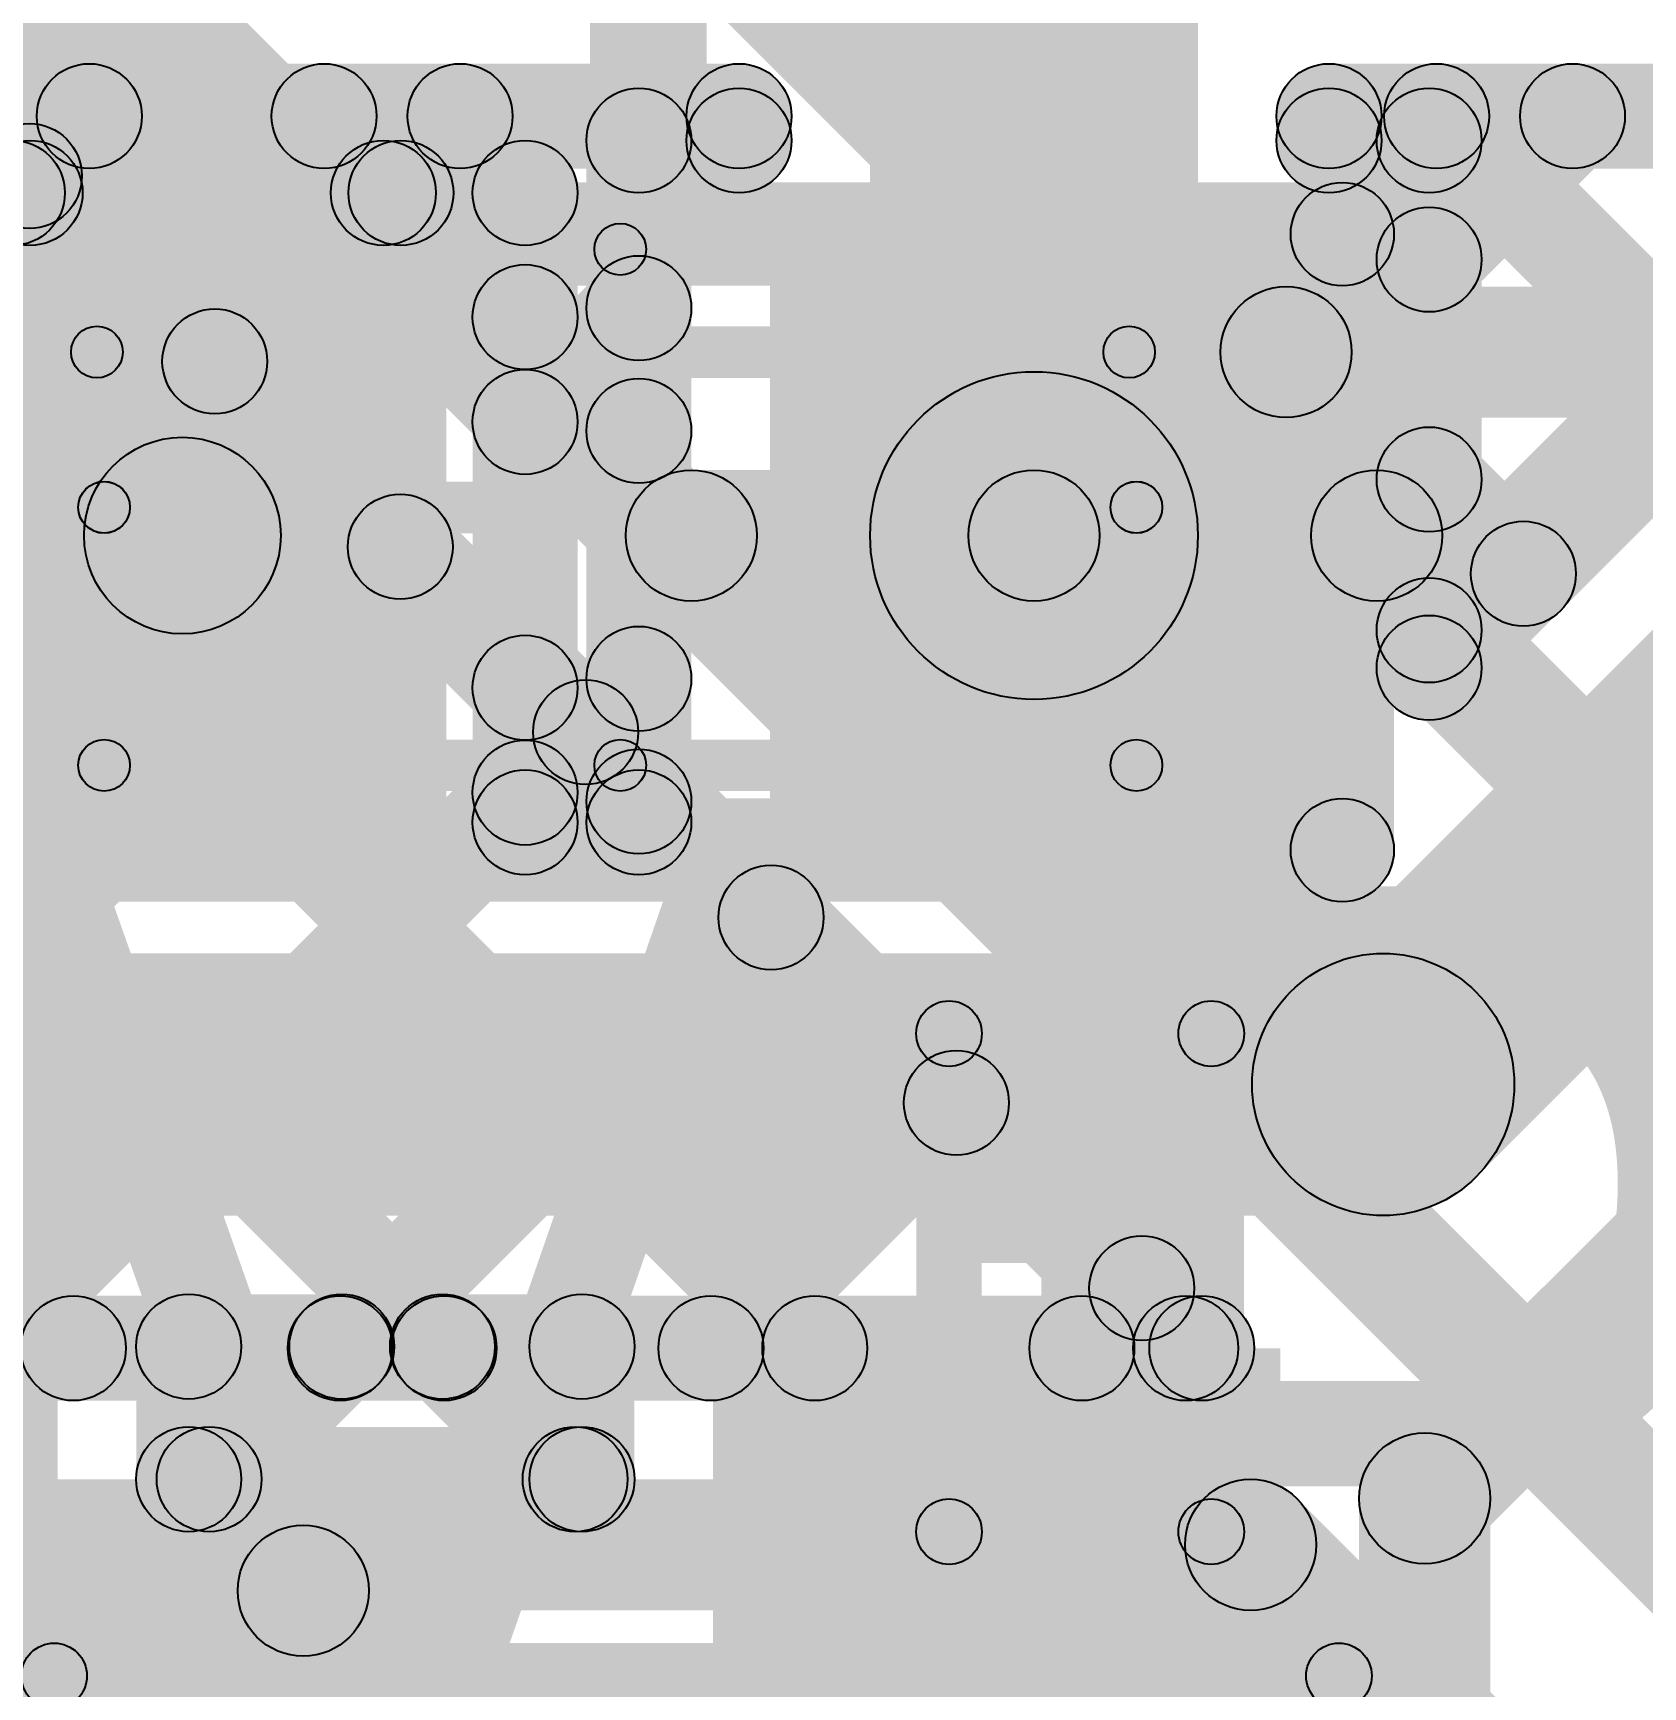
# Model space of a CAD drawing. Header units: millimetres. Extents: x -0.55 to 1.07, y -0.21 to 1.95.
# Drawn here: x 0.2331 to 0.3559, y 1.0842 to 1.2103 of the extents above; entities that cross this region are included whole.
import ezdxf

# ---------------------------------------------------------------- set-up
doc = ezdxf.new("R2010")
doc.units = ezdxf.units.MM
doc.header["$MEASUREMENT"] = 0
for name, color, linetype in [('BottomLayer', 5, 'Continuous'), ('BottomOverlay', 54, 'Continuous'), ('BottomPaste', 16, 'Continuous'), ('BottomSolder', 6, 'Continuous'), ('Mechanical1', 6, 'Continuous'), ('TopLayer', 1, 'Continuous'), ('TopOverlay', 2, 'Continuous')]:
    doc.layers.add(name, color=color, linetype=linetype)

# ---------------------------------------------------------------- blocks, each defined once
blk = doc.blocks.new('LED_0603_B_22')
at = {"layer": 'BottomLayer'}
for points in [[(-0.04862, 0.01614), (-0.01634, 0.01614), (-0.01634, -0.01614), (-0.04862, -0.01614)], [(0.01634, 0.01614), (0.04862, 0.01614), (0.04862, -0.01614), (0.01634, -0.01614)]]:
    blk.add_hatch(color=5, dxfattribs=at).paths.add_polyline_path(points)
at = {"layer": 'BottomOverlay'}
h = blk.add_hatch(color=54, dxfattribs=at)
edge = h.paths.add_edge_path()
edge.add_arc((-0.056, 0.024), 0.00394, 0, 360)
h = blk.add_hatch(color=54, dxfattribs=at)
edge = h.paths.add_edge_path()
edge.add_arc((-0.056, 0.024), 0.00394, 0, 360)
for points in [[(0.056, 0.02794), (0.056, 0.02006), (-0.056, 0.02006), (-0.056, 0.02794)], [(-0.05994, 0.024), (-0.05206, 0.024), (-0.05206, -0.023), (-0.05994, -0.023)], [(0.056, -0.01906), (0.056, -0.02694), (-0.056, -0.02694), (-0.056, -0.01906)]]:
    blk.add_hatch(color=54, dxfattribs=at).paths.add_polyline_path(points)
h = blk.add_hatch(color=54, dxfattribs=at)
edge = h.paths.add_edge_path()
edge.add_arc((-0.056, -0.023), 0.00394, 0, 360)
h = blk.add_hatch(color=54, dxfattribs=at)
edge = h.paths.add_edge_path()
edge.add_arc((-0.056, -0.023), 0.00394, 0, 360)
at = {"layer": 'BottomPaste'}
for points in [[(-0.04862, 0.01614), (-0.01634, 0.01614), (-0.01634, -0.01614), (-0.04862, -0.01614)], [(0.01634, 0.01614), (0.04862, 0.01614), (0.04862, -0.01614), (0.01634, -0.01614)]]:
    blk.add_hatch(color=16, dxfattribs=at).paths.add_polyline_path(points)
at = {"layer": 'BottomSolder'}
for points in [[(-0.05262, 0.02014), (-0.01234, 0.02014), (-0.01234, -0.02014), (-0.05262, -0.02014)], [(0.01234, 0.02014), (0.05262, 0.02014), (0.05262, -0.02014), (0.01234, -0.02014)]]:
    blk.add_hatch(color=6, dxfattribs=at).paths.add_polyline_path(points)
at = {"layer": 'BottomOverlay'}
for centre in [(-0.056, 0.024), (-0.056, 0.024), (-0.056, -0.023), (-0.056, -0.023)]:
    blk.add_circle(centre, 0.00394, dxfattribs=at)
blk = doc.blocks.new('R__0603_B_48')
at = {"layer": 'BottomLayer'}
for points in [[(-0.045, -0.0175), (-0.045, 0.0175), (-0.015, 0.0175), (-0.015, -0.0175)], [(0.015, -0.0175), (0.015, 0.0175), (0.045, 0.0175), (0.045, -0.0175)]]:
    blk.add_hatch(color=5, dxfattribs=at).paths.add_polyline_path(points)
at = {"layer": 'BottomOverlay'}
h = blk.add_hatch(color=54, dxfattribs=at)
edge = h.paths.add_edge_path()
edge.add_arc((-0.049, 0.021), 0.0025, 0, 360)
h = blk.add_hatch(color=54, dxfattribs=at)
edge = h.paths.add_edge_path()
edge.add_arc((-0.049, 0.021), 0.0025, 0, 360)
for points in [[(-0.049, 0.0185), (-0.049, 0.0235), (0.049, 0.0235), (0.049, 0.0185)], [(-0.0465, -0.021), (-0.0515, -0.021), (-0.0515, 0.021), (-0.0465, 0.021)], [(0.0515, -0.021), (0.0465, -0.021), (0.0465, 0.021), (0.0515, 0.021)], [(-0.049, -0.0235), (-0.049, -0.0185), (0.049, -0.0185), (0.049, -0.0235)]]:
    blk.add_hatch(color=54, dxfattribs=at).paths.add_polyline_path(points)
h = blk.add_hatch(color=54, dxfattribs=at)
edge = h.paths.add_edge_path()
edge.add_arc((0.049, 0.021), 0.0025, 0, 360)
h = blk.add_hatch(color=54, dxfattribs=at)
edge = h.paths.add_edge_path()
edge.add_arc((0.049, 0.021), 0.0025, 0, 360)
h = blk.add_hatch(color=54, dxfattribs=at)
edge = h.paths.add_edge_path()
edge.add_arc((-0.049, -0.021), 0.0025, 0, 360)
h = blk.add_hatch(color=54, dxfattribs=at)
edge = h.paths.add_edge_path()
edge.add_arc((-0.049, -0.021), 0.0025, 0, 360)
h = blk.add_hatch(color=54, dxfattribs=at)
edge = h.paths.add_edge_path()
edge.add_arc((0.049, -0.021), 0.0025, 0, 360)
h = blk.add_hatch(color=54, dxfattribs=at)
edge = h.paths.add_edge_path()
edge.add_arc((0.049, -0.021), 0.0025, 0, 360)
at = {"layer": 'BottomPaste'}
for points in [[(-0.045, -0.0175), (-0.045, 0.0175), (-0.015, 0.0175), (-0.015, -0.0175)], [(0.015, -0.0175), (0.015, 0.0175), (0.045, 0.0175), (0.045, -0.0175)]]:
    blk.add_hatch(color=16, dxfattribs=at).paths.add_polyline_path(points)
at = {"layer": 'BottomSolder'}
for points in [[(-0.049, -0.0215), (-0.049, 0.0215), (-0.011, 0.0215), (-0.011, -0.0215)], [(0.011, -0.0215), (0.011, 0.0215), (0.049, 0.0215), (0.049, -0.0215)]]:
    blk.add_hatch(color=6, dxfattribs=at).paths.add_polyline_path(points)
at = {"layer": 'BottomOverlay'}
for centre in [(-0.049, 0.021), (-0.049, 0.021), (0.049, 0.021), (0.049, 0.021), (-0.049, -0.021), (-0.049, -0.021), (0.049, -0.021), (0.049, -0.021)]:
    blk.add_circle(centre, 0.0025, dxfattribs=at)
blk = doc.blocks.new('R___0201_B_49')
at = {"layer": 'BottomLayer'}
for points in [[(-0.01614, 0.00728), (-0.00551, 0.00728), (-0.00551, -0.00728), (-0.01614, -0.00728)], [(0.00551, 0.00728), (0.01614, 0.00728), (0.01614, -0.00728), (0.00551, -0.00728)]]:
    blk.add_hatch(color=5, dxfattribs=at).paths.add_polyline_path(points)
at = {"layer": 'BottomOverlay'}
h = blk.add_hatch(color=54, dxfattribs=at)
edge = h.paths.add_edge_path()
edge.add_arc((-0.019, 0.01), 0.0025, 0, 360)
h = blk.add_hatch(color=54, dxfattribs=at)
edge = h.paths.add_edge_path()
edge.add_arc((-0.019, 0.01), 0.0025, 0, 360)
for points in [[(0.019, 0.0125), (0.019, 0.0075), (-0.019, 0.0075), (-0.019, 0.0125)], [(-0.0165, -0.01), (-0.0215, -0.01), (-0.0215, 0.01), (-0.0165, 0.01)], [(0.0215, -0.01), (0.0165, -0.01), (0.0165, 0.01), (0.0215, 0.01)], [(0.019, -0.0075), (0.019, -0.0125), (-0.019, -0.0125), (-0.019, -0.0075)]]:
    blk.add_hatch(color=54, dxfattribs=at).paths.add_polyline_path(points)
h = blk.add_hatch(color=54, dxfattribs=at)
edge = h.paths.add_edge_path()
edge.add_arc((0.019, 0.01), 0.0025, 0, 360)
h = blk.add_hatch(color=54, dxfattribs=at)
edge = h.paths.add_edge_path()
edge.add_arc((0.019, 0.01), 0.0025, 0, 360)
h = blk.add_hatch(color=54, dxfattribs=at)
edge = h.paths.add_edge_path()
edge.add_arc((-0.019, -0.01), 0.0025, 0, 360)
h = blk.add_hatch(color=54, dxfattribs=at)
edge = h.paths.add_edge_path()
edge.add_arc((-0.019, -0.01), 0.0025, 0, 360)
h = blk.add_hatch(color=54, dxfattribs=at)
edge = h.paths.add_edge_path()
edge.add_arc((0.019, -0.01), 0.0025, 0, 360)
h = blk.add_hatch(color=54, dxfattribs=at)
edge = h.paths.add_edge_path()
edge.add_arc((0.019, -0.01), 0.0025, 0, 360)
at = {"layer": 'BottomPaste'}
for points in [[(-0.01614, 0.00728), (-0.00551, 0.00728), (-0.00551, -0.00728), (-0.01614, -0.00728)], [(0.00551, 0.00728), (0.01614, 0.00728), (0.01614, -0.00728), (0.00551, -0.00728)]]:
    blk.add_hatch(color=16, dxfattribs=at).paths.add_polyline_path(points)
at = {"layer": 'BottomSolder'}
for points in [[(-0.02014, 0.01128), (-0.00151, 0.01128), (-0.00151, -0.01128), (-0.02014, -0.01128)], [(0.00151, 0.01128), (0.02014, 0.01128), (0.02014, -0.01128), (0.00151, -0.01128)]]:
    blk.add_hatch(color=6, dxfattribs=at).paths.add_polyline_path(points)
at = {"layer": 'BottomOverlay'}
for centre in [(-0.019, 0.01), (-0.019, 0.01), (0.019, 0.01), (0.019, 0.01), (-0.019, -0.01), (-0.019, -0.01), (0.019, -0.01), (0.019, -0.01)]:
    blk.add_circle(centre, 0.0025, dxfattribs=at)

msp = doc.modelspace()

# ---------------------------------------------------------------- hatches: boundary and pattern name
at = {"layer": 'BottomLayer'}
for points in [[(0.32198, 1.172), (0.29698, 1.172), (0.29698, 1.26284), (0.32198, 1.26284)], [(0.17021, 1.2), (0.17021, 1.208), (0.28698, 1.208), (0.28698, 1.2)], [(0.33198, 1.2), (0.33198, 1.208), (0.39099, 1.208), (0.39099, 1.2)], [(0.22422, 1.20117), (0.22988, 1.20683), (0.23573, 1.20097), (0.23008, 1.19531)], [(0.23439, 1.19531), (0.22873, 1.20097), (0.23459, 1.20683), (0.24025, 1.20117)], [(0.2525, 1.20117), (0.25816, 1.20683), (0.26402, 1.20097), (0.25836, 1.19531)], [(0.26267, 1.19531), (0.25702, 1.20097), (0.26288, 1.20683), (0.26853, 1.20117)], [(0.34245, 1.19024), (0.33679, 1.19589), (0.34773, 1.20683), (0.35339, 1.20117)], [(0.34245, 1.16195), (0.33679, 1.16761), (0.37601, 1.20683), (0.38167, 1.20117)], [(0.33736, 1.20117), (0.34301, 1.20683), (0.36378, 1.18606), (0.35812, 1.18041)], [(0.27934, 1.19814), (0.27934, 1.20614), (0.28698, 1.20614), (0.28698, 1.19814)], [(0.33198, 1.19814), (0.33198, 1.20614), (0.33962, 1.20614), (0.33962, 1.19814)], [(0.21838, 1.19414), (0.21838, 1.20214), (0.27066, 1.20214), (0.27066, 1.19414)], [(0.28334, 1.15012), (0.27534, 1.15012), (0.27534, 1.20214), (0.28334, 1.20214)], [(0.34362, 1.16191), (0.33562, 1.16191), (0.33562, 1.20214), (0.34362, 1.20214)], [(0.27466, 1.15012), (0.26666, 1.15012), (0.26666, 1.19814), (0.27466, 1.19814)], [(0.27349, 1.17784), (0.26783, 1.1835), (0.27651, 1.19218), (0.28217, 1.18652)], [(0.26783, 1.18584), (0.27349, 1.1915), (0.28217, 1.18282), (0.27651, 1.17717)], [(0.16807, 1.156), (0.256, 1.156), (0.256, 1.188), (0.16807, 1.188)], [(0.34245, 1.15908), (0.33679, 1.16473), (0.35988, 1.18782), (0.36553, 1.18216)], [(0.34319, 1.12305), (0.32905, 1.13719), (0.37593, 1.18407), (0.39007, 1.16993)], [(0.17583, 1.1645), (0.17583, 1.1795), (0.24452, 1.1795), (0.24452, 1.1645)], [(0.33679, 1.17345), (0.34245, 1.17911), (0.34964, 1.17192), (0.34398, 1.16626)], [(0.28334, 1.167), (0.28334, 1.177), (0.30948, 1.177), (0.30948, 1.167)], [(0.30948, 1.167), (0.30948, 1.177), (0.33562, 1.177), (0.33562, 1.167)], [(0.27349, 1.14956), (0.26783, 1.15522), (0.27651, 1.16389), (0.28217, 1.15824)], [(0.26783, 1.15756), (0.27349, 1.16322), (0.28217, 1.15454), (0.27651, 1.14888)], [(0.27066, 1.14612), (0.27066, 1.15412), (0.27934, 1.15412), (0.27934, 1.14612)], [(0.34282, 1.095), (0.33574, 1.10208), (0.37502, 1.14135), (0.38209, 1.13428)], [(0.07886, 1.12012), (0.07886, 1.14012), (0.33612, 1.14012), (0.33612, 1.12012)], [(0.24939, 1.09717), (0.24373, 1.10283), (0.25385, 1.11295), (0.25951, 1.10729)], [(0.245, 1.10612), (0.245, 1.11412), (0.275, 1.11412), (0.275, 1.10612)], [(0.26153, 1.10729), (0.26719, 1.11295), (0.27731, 1.10283), (0.27165, 1.09717)], [(0.249, 1.1), (0.241, 1.1), (0.241, 1.11012), (0.249, 1.11012)], [(0.279, 1.1), (0.271, 1.1), (0.271, 1.11012), (0.279, 1.11012)], [(0.285, 1.042), (0.32828, 1.042), (0.32828, 1.11), (0.285, 1.11)], [(0.123, 1.08), (0.235, 1.08), (0.235, 1.107), (0.123, 1.107)], [(0.245, 1.096), (0.245, 1.104), (0.275, 1.104), (0.275, 1.096)], [(0.34428, 1.042), (0.33428, 1.042), (0.33428, 1.09854), (0.34428, 1.09854)], [(0.25874, 1.064), (0.24874, 1.064), (0.24874, 1.0915), (0.25874, 1.0915)], [(0.208, 1.072), (0.269, 1.072), (0.269, 1.09), (0.208, 1.09)]]:
    msp.add_hatch(color=5, dxfattribs=at).paths.add_polyline_path(points)
h = msp.add_hatch(color=5, dxfattribs=at)
edge = h.paths.add_edge_path()
edge.add_arc((0.23742, 1.204), 0.004, 0, 360)
h = msp.add_hatch(color=5, dxfattribs=at)
edge = h.paths.add_edge_path()
edge.add_arc((0.25533, 1.204), 0.004, 0, 360)
h = msp.add_hatch(color=5, dxfattribs=at)
edge = h.paths.add_edge_path()
edge.add_arc((0.2657, 1.204), 0.004, 0, 360)
h = msp.add_hatch(color=5, dxfattribs=at)
edge = h.paths.add_edge_path()
edge.add_arc((0.28698, 1.204), 0.004, 0, 360)
h = msp.add_hatch(color=5, dxfattribs=at)
edge = h.paths.add_edge_path()
edge.add_arc((0.33198, 1.204), 0.004, 0, 360)
h = msp.add_hatch(color=5, dxfattribs=at)
edge = h.paths.add_edge_path()
edge.add_arc((0.34019, 1.204), 0.004, 0, 360)
h = msp.add_hatch(color=5, dxfattribs=at)
edge = h.paths.add_edge_path()
edge.add_arc((0.35056, 1.204), 0.004, 0, 360)
h = msp.add_hatch(color=5, dxfattribs=at)
edge = h.paths.add_edge_path()
edge.add_arc((0.27934, 1.20214), 0.004, 0, 360)
h = msp.add_hatch(color=5, dxfattribs=at)
edge = h.paths.add_edge_path()
edge.add_arc((0.27934, 1.20214), 0.004, 0, 360)
h = msp.add_hatch(color=5, dxfattribs=at)
edge = h.paths.add_edge_path()
edge.add_arc((0.28698, 1.20214), 0.004, 0, 360)
h = msp.add_hatch(color=5, dxfattribs=at)
edge = h.paths.add_edge_path()
edge.add_arc((0.33198, 1.20214), 0.004, 0, 360)
h = msp.add_hatch(color=5, dxfattribs=at)
edge = h.paths.add_edge_path()
edge.add_arc((0.33962, 1.20214), 0.004, 0, 360)
h = msp.add_hatch(color=5, dxfattribs=at)
edge = h.paths.add_edge_path()
edge.add_arc((0.33962, 1.20214), 0.004, 0, 360)
h = msp.add_hatch(color=5, dxfattribs=at)
edge = h.paths.add_edge_path()
edge.add_arc((0.23156, 1.19814), 0.004, 0, 360)
h = msp.add_hatch(color=5, dxfattribs=at)
edge = h.paths.add_edge_path()
edge.add_arc((0.23291, 1.19814), 0.004, 0, 360)
h = msp.add_hatch(color=5, dxfattribs=at)
edge = h.paths.add_edge_path()
edge.add_arc((0.25985, 1.19814), 0.004, 0, 360)
h = msp.add_hatch(color=5, dxfattribs=at)
edge = h.paths.add_edge_path()
edge.add_arc((0.26119, 1.19814), 0.004, 0, 360)
h = msp.add_hatch(color=5, dxfattribs=at)
edge = h.paths.add_edge_path()
edge.add_arc((0.27066, 1.19814), 0.004, 0, 360)
h = msp.add_hatch(color=5, dxfattribs=at)
edge = h.paths.add_edge_path()
edge.add_arc((0.27066, 1.19814), 0.004, 0, 360)
h = msp.add_hatch(color=5, dxfattribs=at)
edge = h.paths.add_edge_path()
edge.add_arc((0.33962, 1.19306), 0.004, 0, 360)
h = msp.add_hatch(color=5, dxfattribs=at)
edge = h.paths.add_edge_path()
edge.add_arc((0.27066, 1.18867), 0.004, 0, 360)
h = msp.add_hatch(color=5, dxfattribs=at)
edge = h.paths.add_edge_path()
edge.add_arc((0.27934, 1.18935), 0.004, 0, 360)
h = msp.add_hatch(color=5, dxfattribs=at)
edge = h.paths.add_edge_path()
edge.add_arc((0.27066, 1.18067), 0.004, 0, 360)
h = msp.add_hatch(color=5, dxfattribs=at)
edge = h.paths.add_edge_path()
edge.add_arc((0.27934, 1.17999), 0.004, 0, 360)
h = msp.add_hatch(color=5, dxfattribs=at)
edge = h.paths.add_edge_path()
edge.add_arc((0.30948, 1.172), 0.0125, 0, 360)
h = msp.add_hatch(color=5, dxfattribs=at)
edge = h.paths.add_edge_path()
edge.add_arc((0.33962, 1.17628), 0.004, 0, 360)
h = msp.add_hatch(color=5, dxfattribs=at)
edge = h.paths.add_edge_path()
edge.add_arc((0.24452, 1.172), 0.0075, 0, 360)
h = msp.add_hatch(color=5, dxfattribs=at)
edge = h.paths.add_edge_path()
edge.add_arc((0.28334, 1.172), 0.005, 0, 360)
h = msp.add_hatch(color=5, dxfattribs=at)
edge = h.paths.add_edge_path()
edge.add_arc((0.30948, 1.172), 0.005, 0, 360)
h = msp.add_hatch(color=5, dxfattribs=at)
edge = h.paths.add_edge_path()
edge.add_arc((0.30948, 1.172), 0.005, 0, 360)
h = msp.add_hatch(color=5, dxfattribs=at)
edge = h.paths.add_edge_path()
edge.add_arc((0.33562, 1.172), 0.005, 0, 360)
h = msp.add_hatch(color=5, dxfattribs=at)
edge = h.paths.add_edge_path()
edge.add_arc((0.34681, 1.16909), 0.004, 0, 360)
h = msp.add_hatch(color=5, dxfattribs=at)
edge = h.paths.add_edge_path()
edge.add_arc((0.33962, 1.16478), 0.004, 0, 360)
h = msp.add_hatch(color=5, dxfattribs=at)
edge = h.paths.add_edge_path()
edge.add_arc((0.33962, 1.16191), 0.004, 0, 360)
h = msp.add_hatch(color=5, dxfattribs=at)
edge = h.paths.add_edge_path()
edge.add_arc((0.33962, 1.16191), 0.004, 0, 360)
h = msp.add_hatch(color=5, dxfattribs=at)
edge = h.paths.add_edge_path()
edge.add_arc((0.27934, 1.16107), 0.004, 0, 360)
h = msp.add_hatch(color=5, dxfattribs=at)
edge = h.paths.add_edge_path()
edge.add_arc((0.27066, 1.16039), 0.004, 0, 360)
h = msp.add_hatch(color=5, dxfattribs=at)
edge = h.paths.add_edge_path()
edge.add_arc((0.27066, 1.15239), 0.004, 0, 360)
h = msp.add_hatch(color=5, dxfattribs=at)
edge = h.paths.add_edge_path()
edge.add_arc((0.27934, 1.15171), 0.004, 0, 360)
h = msp.add_hatch(color=5, dxfattribs=at)
edge = h.paths.add_edge_path()
edge.add_arc((0.27066, 1.15012), 0.004, 0, 360)
h = msp.add_hatch(color=5, dxfattribs=at)
edge = h.paths.add_edge_path()
edge.add_arc((0.27066, 1.15012), 0.004, 0, 360)
h = msp.add_hatch(color=5, dxfattribs=at)
edge = h.paths.add_edge_path()
edge.add_arc((0.27934, 1.15012), 0.004, 0, 360)
h = msp.add_hatch(color=5, dxfattribs=at)
edge = h.paths.add_edge_path()
edge.add_arc((0.27934, 1.15012), 0.004, 0, 360)
h = msp.add_hatch(color=5, dxfattribs=at)
edge = h.paths.add_edge_path()
edge.add_arc((0.33612, 1.13012), 0.01, 0, 360)
h = msp.add_hatch(color=5, dxfattribs=at)
edge = h.paths.add_edge_path()
edge.add_arc((0.33612, 1.13012), 0.01, 0, 360)
h = msp.add_hatch(color=5, dxfattribs=at)
edge = h.paths.add_edge_path()
edge.add_arc((0.245, 1.11012), 0.004, 0, 360)
h = msp.add_hatch(color=5, dxfattribs=at)
edge = h.paths.add_edge_path()
edge.add_arc((0.245, 1.11012), 0.004, 0, 360)
h = msp.add_hatch(color=5, dxfattribs=at)
edge = h.paths.add_edge_path()
edge.add_arc((0.25668, 1.11012), 0.004, 0, 360)
h = msp.add_hatch(color=5, dxfattribs=at)
edge = h.paths.add_edge_path()
edge.add_arc((0.26436, 1.11012), 0.004, 0, 360)
h = msp.add_hatch(color=5, dxfattribs=at)
edge = h.paths.add_edge_path()
edge.add_arc((0.275, 1.11012), 0.004, 0, 360)
h = msp.add_hatch(color=5, dxfattribs=at)
edge = h.paths.add_edge_path()
edge.add_arc((0.275, 1.11012), 0.004, 0, 360)
h = msp.add_hatch(color=5, dxfattribs=at)
edge = h.paths.add_edge_path()
edge.add_arc((0.245, 1.1), 0.004, 0, 360)
h = msp.add_hatch(color=5, dxfattribs=at)
edge = h.paths.add_edge_path()
edge.add_arc((0.245, 1.1), 0.004, 0, 360)
h = msp.add_hatch(color=5, dxfattribs=at)
edge = h.paths.add_edge_path()
edge.add_arc((0.24656, 1.1), 0.004, 0, 360)
h = msp.add_hatch(color=5, dxfattribs=at)
edge = h.paths.add_edge_path()
edge.add_arc((0.27448, 1.1), 0.004, 0, 360)
h = msp.add_hatch(color=5, dxfattribs=at)
edge = h.paths.add_edge_path()
edge.add_arc((0.275, 1.1), 0.004, 0, 360)
h = msp.add_hatch(color=5, dxfattribs=at)
edge = h.paths.add_edge_path()
edge.add_arc((0.275, 1.1), 0.004, 0, 360)
h = msp.add_hatch(color=5, dxfattribs=at)
edge = h.paths.add_edge_path()
edge.add_arc((0.33928, 1.09854), 0.005, 0, 360)
h = msp.add_hatch(color=5, dxfattribs=at)
edge = h.paths.add_edge_path()
edge.add_arc((0.33928, 1.09854), 0.005, 0, 360)
h = msp.add_hatch(color=5, dxfattribs=at)
edge = h.paths.add_edge_path()
edge.add_arc((0.25374, 1.0915), 0.005, 0, 360)
at = {"layer": 'Mechanical1'}
for points in [[(0.27989, 1.19384), (0.27596, 1.19384), (0.27596, 1.3432), (0.27989, 1.3432)], [(0.27989, 1.19384), (0.27595, 1.19384), (0.27595, 1.19384), (0.27989, 1.19384)], [(0.27989, 1.15447), (0.27595, 1.15447), (0.27595, 1.19384), (0.27989, 1.19384)], [(0.32871, 1.181), (0.32871, 1.191), (0.84674, 1.191), (0.84674, 1.181)], [(0.238, 1.18403), (0.238, 1.18797), (0.31674, 1.18797), (0.31674, 1.18403)], [(0.23855, 1.17218), (0.23855, 1.17612), (0.31729, 1.17612), (0.31729, 1.17218)], [(0.24052, 1.17415), (0.23658, 1.17415), (0.23658, 1.17416), (0.24052, 1.17416)], [(0.31926, 1.17415), (0.31532, 1.17415), (0.31532, 1.17416), (0.31926, 1.17416)], [(0.23855, 1.1525), (0.23855, 1.15644), (0.31729, 1.15644), (0.31729, 1.1525)], [(0.23855, 1.1525), (0.23855, 1.15644), (0.31729, 1.15644), (0.31729, 1.1525)], [(0.23855, 1.1525), (0.23855, 1.15644), (0.31729, 1.15644), (0.31729, 1.1525)], [(0.24052, 1.15447), (0.23658, 1.15447), (0.23658, 1.15447), (0.24052, 1.15447)], [(0.27989, 1.15447), (0.27595, 1.15447), (0.27595, 1.15447), (0.27989, 1.15447)], [(0.31926, 1.15447), (0.31532, 1.15447), (0.31532, 1.15447), (0.31926, 1.15447)]]:
    msp.add_hatch(color=6, dxfattribs=at).paths.add_polyline_path(points)
h = msp.add_hatch(color=6, dxfattribs=at)
edge = h.paths.add_edge_path()
edge.add_arc((0.27792, 1.19384), 0.00197, 0, 360)
h = msp.add_hatch(color=6, dxfattribs=at)
edge = h.paths.add_edge_path()
edge.add_arc((0.27792, 1.19384), 0.00197, 0, 360)
h = msp.add_hatch(color=6, dxfattribs=at)
edge = h.paths.add_edge_path()
edge.add_arc((0.27792, 1.19384), 0.00197, 0, 360)
h = msp.add_hatch(color=6, dxfattribs=at)
edge = h.paths.add_edge_path()
edge.add_arc((0.27792, 1.19384), 0.00197, 0, 360)
h = msp.add_hatch(color=6, dxfattribs=at)
edge = h.paths.add_edge_path()
edge.add_arc((0.32871, 1.186), 0.005, 0, 360)
h = msp.add_hatch(color=6, dxfattribs=at)
edge = h.paths.add_edge_path()
edge.add_arc((0.238, 1.186), 0.00197, 0, 360)
h = msp.add_hatch(color=6, dxfattribs=at)
edge = h.paths.add_edge_path()
edge.add_arc((0.31674, 1.186), 0.00197, 0, 360)
h = msp.add_hatch(color=6, dxfattribs=at)
edge = h.paths.add_edge_path()
edge.add_arc((0.23855, 1.17416), 0.00197, 0, 360)
h = msp.add_hatch(color=6, dxfattribs=at)
edge = h.paths.add_edge_path()
edge.add_arc((0.23855, 1.17415), 0.00197, 0, 360)
h = msp.add_hatch(color=6, dxfattribs=at)
edge = h.paths.add_edge_path()
edge.add_arc((0.23855, 1.17415), 0.00197, 0, 360)
h = msp.add_hatch(color=6, dxfattribs=at)
edge = h.paths.add_edge_path()
edge.add_arc((0.31729, 1.17416), 0.00197, 0, 360)
h = msp.add_hatch(color=6, dxfattribs=at)
edge = h.paths.add_edge_path()
edge.add_arc((0.31729, 1.17415), 0.00197, 0, 360)
h = msp.add_hatch(color=6, dxfattribs=at)
edge = h.paths.add_edge_path()
edge.add_arc((0.31729, 1.17415), 0.00197, 0, 360)
h = msp.add_hatch(color=6, dxfattribs=at)
edge = h.paths.add_edge_path()
edge.add_arc((0.23855, 1.15447), 0.00197, 0, 360)
h = msp.add_hatch(color=6, dxfattribs=at)
edge = h.paths.add_edge_path()
edge.add_arc((0.23855, 1.15447), 0.00197, 0, 360)
h = msp.add_hatch(color=6, dxfattribs=at)
edge = h.paths.add_edge_path()
edge.add_arc((0.23855, 1.15447), 0.00197, 0, 360)
h = msp.add_hatch(color=6, dxfattribs=at)
edge = h.paths.add_edge_path()
edge.add_arc((0.23855, 1.15447), 0.00197, 0, 360)
h = msp.add_hatch(color=6, dxfattribs=at)
edge = h.paths.add_edge_path()
edge.add_arc((0.23855, 1.15447), 0.00197, 0, 360)
h = msp.add_hatch(color=6, dxfattribs=at)
edge = h.paths.add_edge_path()
edge.add_arc((0.27792, 1.15447), 0.00197, 0, 360)
h = msp.add_hatch(color=6, dxfattribs=at)
edge = h.paths.add_edge_path()
edge.add_arc((0.27792, 1.15447), 0.00197, 0, 360)
h = msp.add_hatch(color=6, dxfattribs=at)
edge = h.paths.add_edge_path()
edge.add_arc((0.27792, 1.15447), 0.00197, 0, 360)
h = msp.add_hatch(color=6, dxfattribs=at)
edge = h.paths.add_edge_path()
edge.add_arc((0.31729, 1.15447), 0.00197, 0, 360)
h = msp.add_hatch(color=6, dxfattribs=at)
edge = h.paths.add_edge_path()
edge.add_arc((0.31729, 1.15447), 0.00197, 0, 360)
h = msp.add_hatch(color=6, dxfattribs=at)
edge = h.paths.add_edge_path()
edge.add_arc((0.31729, 1.15447), 0.00197, 0, 360)
h = msp.add_hatch(color=6, dxfattribs=at)
edge = h.paths.add_edge_path()
edge.add_arc((0.31729, 1.15447), 0.00197, 0, 360)
h = msp.add_hatch(color=6, dxfattribs=at)
edge = h.paths.add_edge_path()
edge.add_arc((0.31729, 1.15447), 0.00197, 0, 360)
at = {"layer": 'TopLayer'}
for points in [[(0.16296, 1.28346), (0.17003, 1.29054), (0.49045, 0.97012), (0.48338, 0.96305)], [(0.25615, 1.24108), (0.26322, 1.24815), (0.39154, 1.11984), (0.38446, 1.11277)], [(0.13937, 1.20117), (0.14502, 1.20683), (0.23902, 1.11283), (0.23337, 1.10717)], [(0.16765, 1.20117), (0.17331, 1.20683), (0.26731, 1.11283), (0.26165, 1.10717)], [(0.19594, 1.20117), (0.20159, 1.20683), (0.29559, 1.11283), (0.28994, 1.10717)], [(0.22422, 1.20117), (0.22988, 1.20683), (0.32388, 1.11283), (0.31822, 1.10717)], [(0.22545, 1.20117), (0.23111, 1.20683), (0.32511, 1.11283), (0.31945, 1.10717)], [(0.15167, 1.11259), (0.14601, 1.11825), (0.23002, 1.20226), (0.23568, 1.1966)], [(0.16516, 1.09779), (0.1595, 1.10345), (0.24417, 1.18812), (0.24982, 1.18246)], [(0.20134, 1.1057), (0.19569, 1.11135), (0.25831, 1.17398), (0.26396, 1.16832)], [(0.2311, 1.10717), (0.22544, 1.11283), (0.27245, 1.15983), (0.27811, 1.15418)], [(0.25939, 1.10717), (0.25373, 1.11283), (0.28659, 1.14569), (0.29225, 1.14003)], [(0.28767, 1.10717), (0.28201, 1.11283), (0.30073, 1.13155), (0.30639, 1.12589)], [(0.31595, 1.10717), (0.3103, 1.11283), (0.31488, 1.11741), (0.32053, 1.11175)], [(0.20782, 1.106), (0.20782, 1.114), (0.32228, 1.114), (0.32228, 1.106)], [(0.20782, 1.09), (0.20782, 1.1), (0.326, 1.1), (0.326, 1.09)], [(0.32246, 1.09146), (0.32954, 1.09854), (0.35154, 1.07654), (0.34446, 1.06946)]]:
    msp.add_hatch(color=1, dxfattribs=at).paths.add_polyline_path(points)
h = msp.add_hatch(color=1, dxfattribs=at)
edge = h.paths.add_edge_path()
edge.add_arc((0.23285, 1.19943), 0.004, 0, 360)
h = msp.add_hatch(color=1, dxfattribs=at)
edge = h.paths.add_edge_path()
edge.add_arc((0.24699, 1.18529), 0.004, 0, 360)
h = msp.add_hatch(color=1, dxfattribs=at)
edge = h.paths.add_edge_path()
edge.add_arc((0.26114, 1.17115), 0.004, 0, 360)
h = msp.add_hatch(color=1, dxfattribs=at)
edge = h.paths.add_edge_path()
edge.add_arc((0.27528, 1.157), 0.004, 0, 360)
h = msp.add_hatch(color=1, dxfattribs=at)
edge = h.paths.add_edge_path()
edge.add_arc((0.28942, 1.14286), 0.004, 0, 360)
h = msp.add_hatch(color=1, dxfattribs=at)
edge = h.paths.add_edge_path()
edge.add_arc((0.30356, 1.12872), 0.004, 0, 360)
h = msp.add_hatch(color=1, dxfattribs=at)
edge = h.paths.add_edge_path()
edge.add_arc((0.3177, 1.11458), 0.004, 0, 360)
h = msp.add_hatch(color=1, dxfattribs=at)
edge = h.paths.add_edge_path()
edge.add_arc((0.2362, 1.11), 0.004, 0, 360)
h = msp.add_hatch(color=1, dxfattribs=at)
edge = h.paths.add_edge_path()
edge.add_arc((0.25656, 1.11), 0.004, 0, 360)
h = msp.add_hatch(color=1, dxfattribs=at)
edge = h.paths.add_edge_path()
edge.add_arc((0.26448, 1.11), 0.004, 0, 360)
h = msp.add_hatch(color=1, dxfattribs=at)
edge = h.paths.add_edge_path()
edge.add_arc((0.28484, 1.11), 0.004, 0, 360)
h = msp.add_hatch(color=1, dxfattribs=at)
edge = h.paths.add_edge_path()
edge.add_arc((0.29276, 1.11), 0.004, 0, 360)
h = msp.add_hatch(color=1, dxfattribs=at)
edge = h.paths.add_edge_path()
edge.add_arc((0.31313, 1.11), 0.004, 0, 360)
h = msp.add_hatch(color=1, dxfattribs=at)
edge = h.paths.add_edge_path()
edge.add_arc((0.32105, 1.11), 0.004, 0, 360)
h = msp.add_hatch(color=1, dxfattribs=at)
edge = h.paths.add_edge_path()
edge.add_arc((0.32228, 1.11), 0.004, 0, 360)
h = msp.add_hatch(color=1, dxfattribs=at)
edge = h.paths.add_edge_path()
edge.add_arc((0.32228, 1.11), 0.004, 0, 360)
h = msp.add_hatch(color=1, dxfattribs=at)
edge = h.paths.add_edge_path()
edge.add_arc((0.326, 1.095), 0.005, 0, 360)
h = msp.add_hatch(color=1, dxfattribs=at)
edge = h.paths.add_edge_path()
edge.add_arc((0.326, 1.095), 0.005, 0, 360)

# ---------------------------------------------------------------- linework, layer by layer
at = {"layer": 'BottomLayer'}
for centre, radius in [((0.23742, 1.204), 0.004), ((0.25533, 1.204), 0.004), ((0.2657, 1.204), 0.004), ((0.28698, 1.204), 0.004), ((0.33198, 1.204), 0.004), ((0.34019, 1.204), 0.004), ((0.35056, 1.204), 0.004), ((0.27934, 1.20214), 0.004), ((0.27934, 1.20214), 0.004), ((0.28698, 1.20214), 0.004), ((0.33198, 1.20214), 0.004), ((0.33962, 1.20214), 0.004), ((0.33962, 1.20214), 0.004), ((0.23156, 1.19814), 0.004), ((0.23291, 1.19814), 0.004), ((0.25985, 1.19814), 0.004), ((0.26119, 1.19814), 0.004), ((0.27066, 1.19814), 0.004), ((0.27066, 1.19814), 0.004), ((0.33962, 1.19306), 0.004), ((0.27066, 1.18867), 0.004), ((0.27934, 1.18935), 0.004), ((0.27066, 1.18067), 0.004), ((0.27934, 1.17999), 0.004), ((0.30948, 1.172), 0.0125), ((0.33962, 1.17628), 0.004), ((0.24452, 1.172), 0.0075), ((0.28334, 1.172), 0.005), ((0.30948, 1.172), 0.005), ((0.30948, 1.172), 0.005), ((0.33562, 1.172), 0.005), ((0.34681, 1.16909), 0.004), ((0.33962, 1.16478), 0.004), ((0.33962, 1.16191), 0.004), ((0.33962, 1.16191), 0.004), ((0.27934, 1.16107), 0.004), ((0.27066, 1.16039), 0.004), ((0.27066, 1.15239), 0.004), ((0.27934, 1.15171), 0.004), ((0.27066, 1.15012), 0.004), ((0.27066, 1.15012), 0.004), ((0.27934, 1.15012), 0.004), ((0.27934, 1.15012), 0.004), ((0.33612, 1.13012), 0.01), ((0.33612, 1.13012), 0.01), ((0.245, 1.11012), 0.004), ((0.245, 1.11012), 0.004), ((0.25668, 1.11012), 0.004), ((0.26436, 1.11012), 0.004), ((0.275, 1.11012), 0.004), ((0.275, 1.11012), 0.004), ((0.245, 1.1), 0.004), ((0.245, 1.1), 0.004), ((0.24656, 1.1), 0.004), ((0.27448, 1.1), 0.004), ((0.275, 1.1), 0.004), ((0.275, 1.1), 0.004), ((0.33928, 1.09854), 0.005), ((0.33928, 1.09854), 0.005), ((0.25374, 1.0915), 0.005)]:
    msp.add_circle(centre, radius, dxfattribs=at)
at = {"layer": 'Mechanical1'}
for centre, radius in [((0.27792, 1.19384), 0.00197), ((0.27792, 1.19384), 0.00197), ((0.27792, 1.19384), 0.00197), ((0.27792, 1.19384), 0.00197), ((0.32871, 1.186), 0.005), ((0.238, 1.186), 0.00197), ((0.31674, 1.186), 0.00197), ((0.23855, 1.17416), 0.00197), ((0.23855, 1.17415), 0.00197), ((0.23855, 1.17415), 0.00197), ((0.31729, 1.17416), 0.00197), ((0.31729, 1.17415), 0.00197), ((0.31729, 1.17415), 0.00197), ((0.23855, 1.15447), 0.00197), ((0.23855, 1.15447), 0.00197), ((0.23855, 1.15447), 0.00197), ((0.23855, 1.15447), 0.00197), ((0.23855, 1.15447), 0.00197), ((0.27792, 1.15447), 0.00197), ((0.27792, 1.15447), 0.00197), ((0.27792, 1.15447), 0.00197), ((0.31729, 1.15447), 0.00197), ((0.31729, 1.15447), 0.00197), ((0.31729, 1.15447), 0.00197), ((0.31729, 1.15447), 0.00197), ((0.31729, 1.15447), 0.00197)]:
    msp.add_circle(centre, radius, dxfattribs=at)
at = {"layer": 'TopLayer'}
for centre, radius in [((0.23285, 1.19943), 0.004), ((0.24699, 1.18529), 0.004), ((0.26114, 1.17115), 0.004), ((0.27528, 1.157), 0.004), ((0.28942, 1.14286), 0.004), ((0.30356, 1.12872), 0.004), ((0.3177, 1.11458), 0.004), ((0.2362, 1.11), 0.004), ((0.25656, 1.11), 0.004), ((0.26448, 1.11), 0.004), ((0.28484, 1.11), 0.004), ((0.29276, 1.11), 0.004), ((0.31313, 1.11), 0.004), ((0.32105, 1.11), 0.004), ((0.32228, 1.11), 0.004), ((0.32228, 1.11), 0.004), ((0.326, 1.095), 0.005), ((0.326, 1.095), 0.005)]:
    msp.add_circle(centre, radius, dxfattribs=at)

# ---------------------------------------------------------------- block references
for name, p, rotation in [('LED_0603_B_22', (0.277, 1.172), 180), ('R___0201_B_49', (0.313, 1.115), 270), ('R__0603_B_48', (0.28374, 1.064), 360)]:
    msp.add_blockref(name, p, dxfattribs=dict(rotation=rotation))

# ---------------------------------------------------------------- texts
at = {"layer": 'BottomOverlay', "text_generation_flag": 2}
msp.add_text('IND', height=0.08, dxfattribs=at).set_placement((0.323, 1.202))
at = {"layer": 'TopOverlay'}
msp.add_text('TMP_A', height=0.075, rotation=360, dxfattribs=at).set_placement((0.157, 1.07023))

doc.saveas('drawing.dxf')
